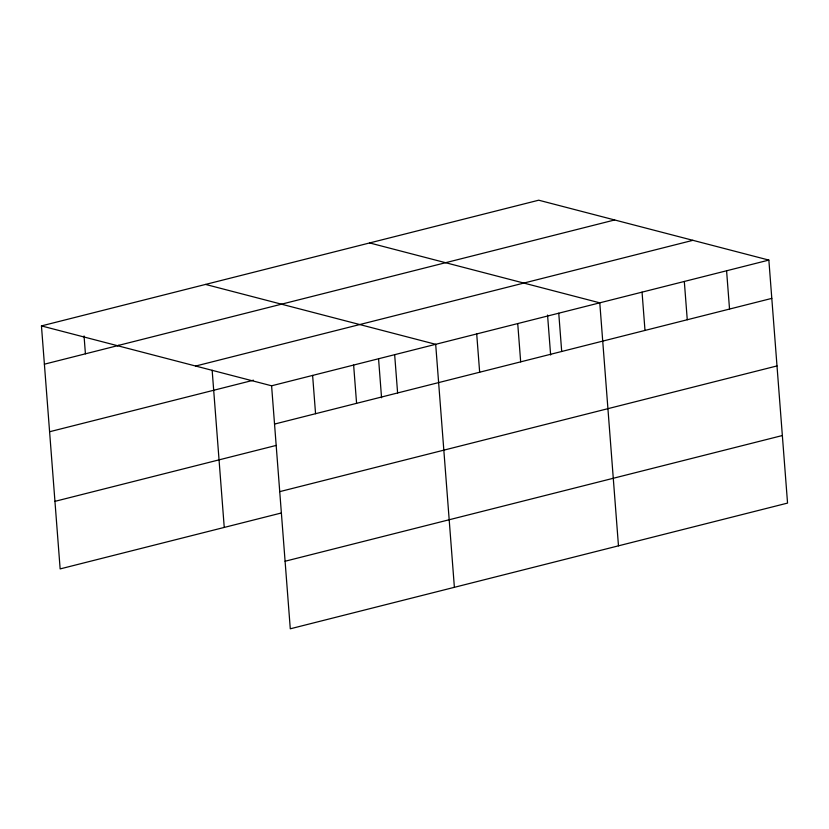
<?xml version="1.0" encoding="UTF-8"?>
<svg xmlns="http://www.w3.org/2000/svg" width="829" height="829" viewBox="0 0 829 829"><rect width="100%" height="100%" fill="white"/><g stroke="black" fill="none" stroke-linecap="round" stroke-linejoin="round"><path stroke-width="1.24" d="M41.45 325.911L538.715 200.203L768.856 260.088L787.55 503.089L290.285 628.796L271.591 385.796L41.45 325.911L60.144 568.912L281.435 512.964M117.397 345.672L614.662 219.965M44.393 364.19L118.982 345.33M195.644 366.035L692.909 240.327M49.595 431.743L253.477 380.21M271.591 385.796L768.856 260.088M274.534 424.075L771.799 298.378M54.952 501.348L276.233 445.411M279.736 491.638L777.001 365.931M285.083 561.243L782.348 435.536M369.641 242.938L599.781 302.834L618.475 545.834M205.551 284.42L435.681 344.315L454.385 587.315M726.587 270.782L729.53 309.062M684.319 281.466L687.262 319.745M642.05 292.15L644.993 330.429M558.756 313.207L561.699 351.486M547.554 315.061L550.632 355.019M517.731 323.569L520.674 361.858M476.706 333.942L479.659 372.221M394.656 354.688L397.609 392.967M378.584 359.092L381.558 397.765M353.631 365.05L356.584 403.34M312.616 375.423L315.559 413.702M212.151 370.242L224.244 527.42M84.05 335.952L85.418 353.817"/></g></svg>
